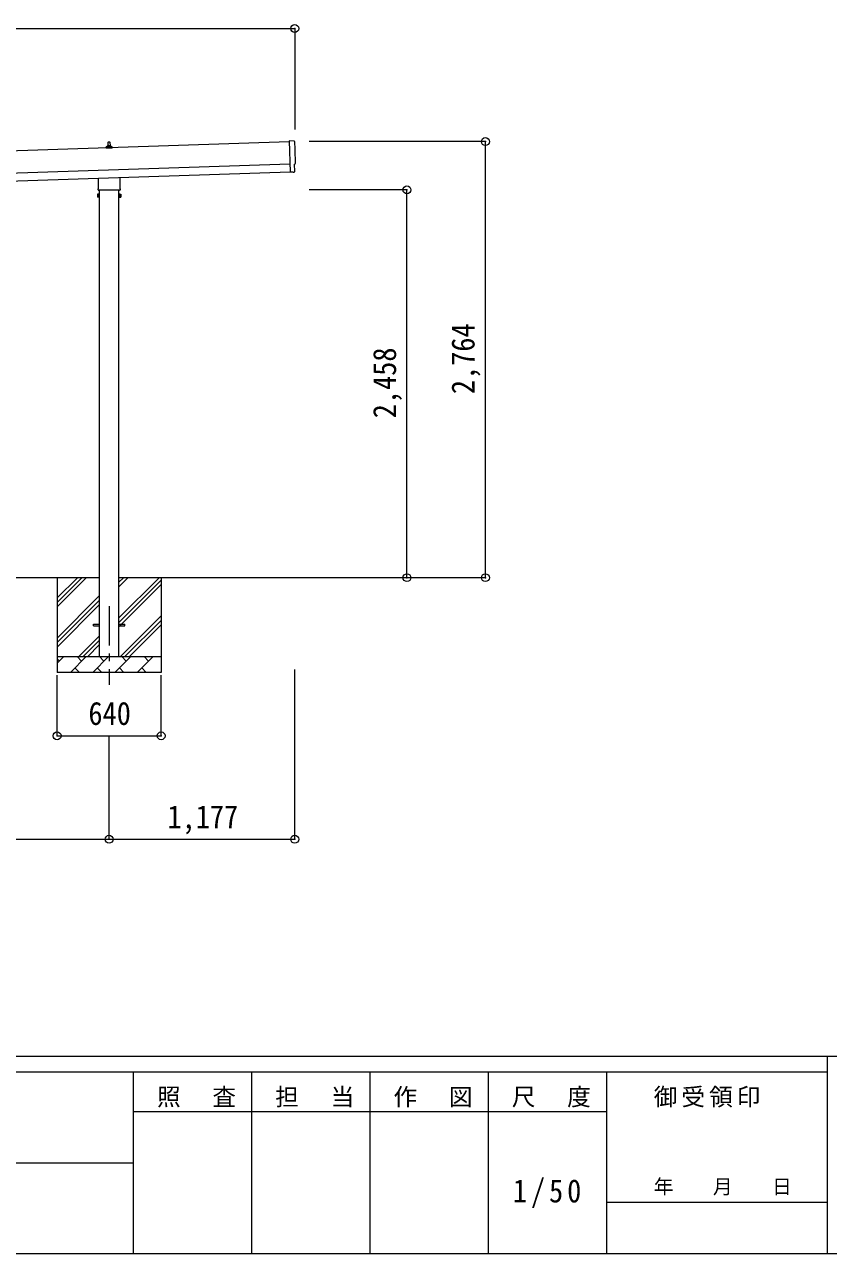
# Model space of a CAD drawing. Units: millimetres at full size, sheet at 1:50. Extents: x -14053 to 14053, y -9700 to 9700.
# Drawn here: x 3812 to 8910, y -9700 to -1911 of the extents above; entities that cross this region are included whole.
import ezdxf
from ezdxf.enums import TextEntityAlignment as Align

# ---------------------------------------------------------------- set-up
doc = ezdxf.new("R2010")
doc.units = ezdxf.units.MM
doc.header["$LTSCALE"] = 50
doc.header["$PDMODE"] = 32
doc.header["$PDSIZE"] = 50
doc.linetypes.add('CHAIN1', pattern=[8, 5, -1, 1, -1])
for name, color, linetype, lineweight in [('0-0_0', 7, 'Continuous', 9), ('0-1_Defpoints', 4, 'Continuous', 9), ('0-4_OTH_LINE', 7, 'CHAIN1', 9), ('0-6_PARTS1', 6, 'Continuous', 9), ('0-F', 6, 'Continuous', 9), ('F-0', 7, 'Continuous', 9)]:
    doc.layers.add(name, color=color, linetype=linetype, lineweight=lineweight)
doc.styles.add('ＭＳ ゴシック', font='')
doc.styles.get('ＭＳ ゴシック').set_extended_font_data('MS Gothic')

msp = doc.modelspace()

# ---------------------------------------------------------------- linework, layer by layer
at = {"layer": '0-0_0'}
for p, q in [((4286.05, -5416.95), (1311.05, -5416.95)), ((4018.55, -5416.95), (4018.55, -6016.95)), ((4018.55, -5602), (4203.6, -5416.95)), ((4018.55, -5573.72), (4175.31, -5416.95)), ((4018.55, -5545.43), (4147.03, -5416.95)), ((5693.64, -5416.95), (4411.05, -5416.95)), ((4411.05, -5672.05), (4666.14, -5416.95)), ((4411.05, -5474.06), (4468.15, -5416.95)), ((4411.05, -5445.77), (4439.87, -5416.95)), ((4411.05, -5700.33), (4678.55, -5432.83)), ((4678.55, -5416.95), (4678.55, -6016.95)), ((4411.05, -5728.62), (4678.55, -5461.12)), ((4018.55, -5799.99), (4286.05, -5532.49)), ((4018.55, -5828.27), (4286.05, -5560.77)), ((4018.55, -5856.56), (4286.05, -5589.06)), ((4420.7, -5916.95), (4678.55, -5659.11)), ((4448.99, -5916.95), (4678.55, -5687.39)), ((4477.27, -5916.95), (4678.55, -5715.68)), ((4156.14, -5916.95), (4286.05, -5787.05)), ((4184.43, -5916.95), (4286.05, -5815.33)), ((4018.55, -5916.95), (4678.55, -5916.95)), ((4018.55, -5959.84), (4061.44, -5916.95)), ((4102.86, -6016.95), (4202.86, -5916.95)), ((4174.31, -5945.5), (4145.75, -5916.95)), ((4212.71, -5916.95), (4286.05, -5843.62)), ((4244.28, -6016.95), (4344.28, -5916.95)), ((4315.73, -5945.5), (4287.18, -5916.95)), ((4385.7, -6016.95), (4485.7, -5916.95)), ((4457.15, -5945.5), (4428.6, -5916.95)), ((4527.12, -6016.95), (4627.12, -5916.95)), ((4598.57, -5945.5), (4570.02, -5916.95)), ((4675.26, -5916.95), (4678.55, -5913.67)), ((4032.89, -5945.5), (4018.55, -5931.16)), ((4131.41, -5988.4), (4159.97, -6016.95)), ((4272.84, -5988.4), (4301.39, -6016.95)), ((4414.26, -5988.4), (4442.81, -6016.95)), ((4555.68, -5988.4), (4584.23, -6016.95)), ((4678.55, -6016.95), (4018.55, -6016.95))]:
    msp.add_line(p, q, dxfattribs=at)
at = {"layer": '0-1_Defpoints'}
for p, q in [((5489.91, -2653.87), (106.9, -2833.3)), ((4330.3, -2694.85), (4330.3, -2687.14)), ((4366.8, -2694.85), (4330.3, -2694.85)), ((4330.68, -2686.35), (4366.41, -2686.35)), ((4331.06, -2686.17), (4337.78, -2684.54)), ((4338.16, -2684.35), (4358.93, -2684.35)), ((4338.55, -2683.57), (4338.55, -2679.35)), ((4339.55, -2679.35), (4357.55, -2679.35)), ((4342.55, -2679.35), (4343.27, -2655.83)), ((4344.27, -2654.85), (4352.82, -2654.85)), ((4353.82, -2655.83), (4354.55, -2679.35)), ((4358.55, -2683.57), (4358.55, -2679.35)), ((4366.03, -2686.17), (4359.31, -2684.54)), ((4366.8, -2694.85), (4366.8, -2687.14)), ((111.56, -2973.22), (5494.58, -2793.79)), ((113.23, -3023.2), (5496.24, -2843.76)), ((4416.85, -2879.74), (4416.85, -2948.84)), ((5496.33, -2846.53), (5496.37, -2847.53)), ((5515.99, -2846.88), (5522.89, -2846.28)), ((4278.55, -2957.62), (4278.55, -2952.12)), ((4280.25, -2948.84), (4280.25, -2884.3)), ((4418.55, -2952.12), (4418.55, -2957.62)), ((4274.55, -2987.12), (4275.31, -2985.8)), ((4274.55, -2987.12), (4274.55, -3004.12)), ((4274.55, -3004.12), (4275.31, -3005.43)), ((4281.55, -2990.71), (4275.31, -2990.71)), ((4281.55, -3000.52), (4275.31, -3000.52)), ((4281.55, -3005.43), (4275.31, -3005.43)), ((4416.48, -2961.12), (4280.61, -2961.12)), ((4284.05, -3004.82), (4281.55, -3004.82)), ((4286.05, -2961.12), (4286.05, -5916.95)), ((4411.05, -5916.95), (4411.05, -2961.12)), ((4413.05, -3004.82), (4415.55, -3004.82)), ((4415.55, -2990.71), (4421.79, -2990.71)), ((4415.55, -3000.52), (4421.79, -3000.52)), ((4415.55, -3005.43), (4421.79, -3005.43)), ((4422.55, -2987.12), (4421.79, -2985.8)), ((4422.55, -3004.12), (4421.79, -3005.43)), ((4422.55, -2987.12), (4422.55, -3004.12)), ((4248.55, -5712.45), (4286.05, -5712.45)), ((4248.55, -5721.45), (4248.55, -5712.45)), ((4248.55, -5712.45), (4286.05, -5712.45)), ((4248.55, -5721.45), (4248.55, -5712.45)), ((4248.55, -5721.45), (4286.05, -5721.45)), ((4248.55, -5721.45), (4286.05, -5721.45)), ((4411.05, -5712.45), (4448.55, -5712.45)), ((4411.05, -5712.45), (4448.55, -5712.45)), ((4411.05, -5721.45), (4448.55, -5721.45)), ((4411.05, -5721.45), (4448.55, -5721.45)), ((4448.55, -5721.45), (4448.55, -5712.45)), ((4448.55, -5721.45), (4448.55, -5712.45))]:
    msp.add_line(p, q, dxfattribs=at)
for points in [[(5521.35, -2649.38), (5489.74, -2648.78), (5496.33, -2846.53)], [(5525.63, -2843.2), (5524.06, -2796.2), (5524.66, -2796.18)], [(5515.24, -2846.63), (5514.55, -2846.02), (5496.37, -2847.53)], [(4281.55, -3005.43), (4281.55, -2985.8), (4275.31, -2985.8)], [(4281.55, -3004.82), (4281.55, -2986.42), (4284.05, -2986.42)], [(4415.55, -3004.82), (4415.55, -2986.42), (4413.05, -2986.42)], [(4415.55, -3005.43), (4415.55, -2985.8), (4421.79, -2985.8)]]:
    msp.add_lwpolyline(points, dxfattribs=at)
for points in [[(4284.05, -3006.12), (4284.05, -2985.12), (4286.05, -2985.12), (4286.05, -3006.12)], [(4413.05, -3006.12), (4413.05, -2985.12), (4411.05, -2985.12), (4411.05, -3006.12)]]:
    msp.add_lwpolyline(points, close=True, dxfattribs=at)
for centre, radius, start, end in [((4331.3, -2687.14), 1, 103.62699, 180), ((4337.55, -2683.57), 1, 283.62699, 0), ((4342.63, -2679.99), 4.13, 90, 171.17633), ((4339.55, -2680.35), 1, 90, 180), ((4344.27, -2655.85), 1, 90, 178.60509), ((4351.88, -2679.35), 4.83, 133.60282, 180), ((4345.21, -2679.35), 4.83, 0, 46.39718), ((4352.82, -2655.85), 1, 1.39491, 90), ((4354.46, -2679.99), 4.13, 8.82367, 90), ((4357.55, -2680.35), 1, 0, 90), ((4359.55, -2683.57), 1, 180, 256.37301), ((4365.8, -2687.14), 1, 0, 76.37301), ((4282.55, -2952.12), 4, 125.09963, 180), ((4282.55, -2957.62), 4, 180, 194.47751), ((4282.55, -2957.62), 4, 194.47751, 241.04498), ((4414.55, -2957.62), 4, 298.95502, 345.52249), ((4414.55, -2952.12), 4, 0, 54.90037), ((4414.55, -2957.62), 4, 345.52249, 0), ((4278.89, -2988.26), 4.34, 145.61575, 214.38425), ((4290.79, -2995.62), 16.24, 162.41205, 197.58795), ((4278.89, -3002.98), 4.34, 145.61575, 214.38425), ((4418.2, -2988.26), 4.34, 325.61575, 34.38425), ((4406.31, -2995.62), 16.24, 342.41205, 17.58795), ((4418.2, -3002.98), 4.34, 325.61575, 34.38425)]:
    msp.add_arc(centre, radius, start, end, dxfattribs=at)
for centre, major_axis, ratio, start_param, end_param in [((5521.29, -2652.38), (3, 0.1), 0.99863, 6.2683889, 7.8016218), ((10286.85, -2564), (-4760.73, -158.69), 0.99863, 6.2683889, 6.2976778), ((5524.52, -2791.78), (4.4, 0.15), 0.99863, 4.712389, 6.2976778), ((5515.9, -2845.88), (0.75, -0.666), 0.9974, 4.712389, 5.5252311), ((5522.63, -2843.29), (2.25, -2), 0.9974, 5.5252311, 7.0411395)]:
    msp.add_ellipse(centre, major_axis=major_axis, ratio=ratio, start_param=start_param, end_param=end_param, dxfattribs=at)
at = {"layer": '0-4_OTH_LINE'}
msp.add_line((4348.55, -5596.95), (4348.55, -6096.95), dxfattribs=at)
at = {"layer": '0-6_PARTS1'}
for p, q in [((5525.56, -1936.22), (5525.56, -2576.02)), ((6734.55, -2652.97), (5615.97, -2652.97)), ((6237.06, -2958.92), (5615.97, -2958.92)), ((6237.06, -5416.95), (5615.97, -5416.95)), ((6734.55, -5416.95), (5615.97, -5416.95)), ((4018.55, -6419.25), (4018.55, -6035.68)), ((4678.55, -6419.25), (4678.55, -6035.68)), ((5525.56, -7074.78), (5525.56, -5999.41)), ((4018.55, -6419.25), (4678.55, -6419.25)), ((4348.55, -7074.78), (4348.55, -6419.25))]:
    msp.add_line(p, q, dxfattribs=at)
for p in [(5525.56, -1936.22), (6734.55, -2652.97), (6237.06, -2958.92), (6237.06, -5416.95), (6734.55, -5416.95), (4018.55, -6419.25), (4678.55, -6419.25), (4348.55, -7074.78), (5525.56, -7074.78)]:
    msp.add_point(p, dxfattribs=at)
at = {"layer": '0-F'}
for p, q in [((75.6, -1936.22), (5525.56, -1936.22)), ((6734.55, -5416.95), (6734.55, -2652.97)), ((6237.06, -5416.95), (6237.06, -2958.92)), ((1248.55, -7074.78), (4348.55, -7074.78)), ((4348.55, -7074.78), (5525.56, -7074.78))]:
    msp.add_line(p, q, dxfattribs=at)
at = {"layer": 'F-0', "color": 5, "lineweight": 5}
for p, q in [((-14053.43, -8450), (13346.57, -8450)), ((8901.98, -8450), (8901.98, -9700)), ((-14053.43, -8550), (8901.98, -8550)), ((4501.97, -8550), (4501.97, -9700)), ((5251.97, -8550), (5251.97, -9700)), ((6001.97, -8550), (6001.97, -9700)), ((6751.97, -8550), (6751.97, -9700)), ((7501.97, -8550), (7501.97, -9700)), ((4501.97, -8800), (7501.97, -8800)), ((-5748.03, -9125), (4501.97, -9125)), ((7501.97, -9375), (8901.98, -9375)), ((-14053.43, -9700), (13346.57, -9700))]:
    msp.add_line(p, q, dxfattribs=at)

# ---------------------------------------------------------------- texts
at = {"layer": '0-6_PARTS1', "color": 7, "style": 'ＭＳ ゴシック', "width": 0.9}
msp.add_text('640', height=146.6, dxfattribs=at).set_placement((4217.3, -6394.25), align=Align.BOTTOM_LEFT)
at = {"layer": '0-F', "color": 7, "style": 'ＭＳ ゴシック', "width": 0.9}
for s, p in [('2,764', (6709.55, -4253.71)), ('2,458', (6212.06, -4406.68))]:
    msp.add_text(s, height=146.6, rotation=90, dxfattribs=at).set_placement(p, align=Align.BOTTOM_LEFT)
msp.add_text('1,177', height=146.6, dxfattribs=at).set_placement((4718.3, -7049.78), align=Align.BOTTOM_LEFT)
at = {"layer": 'F-0', "style": 'ＭＳ ゴシック'}
msp.add_text('年\u3000\u3000月\u3000\u3000日', height=91.64, dxfattribs=at).set_placement((7801.98, -9350), align=Align.BOTTOM_LEFT)
at = {"layer": 'F-0', "attachment_point": 7, "style": 'ＭＳ ゴシック'}
for s, insert, char_height in [('\\T1.17;照\u3000査', (4651.98, -8775), 110), ('\\T1.17;担\u3000当', (5401.98, -8775), 110), ('\\T1.17;作\u3000図', (6151.97, -8775), 110), ('\\T1.17;尺\u3000度', (6901.98, -8775), 110), ('\\T1.17;御受領印', (7801.97, -8775), 110), ('\\T1.28;\\W0.9;1/50', (6908.22, -9412.5), 146.6)]:
    msp.add_mtext(s, dxfattribs=dict(at, insert=insert, char_height=char_height))

doc.saveas('drawing.dxf')
